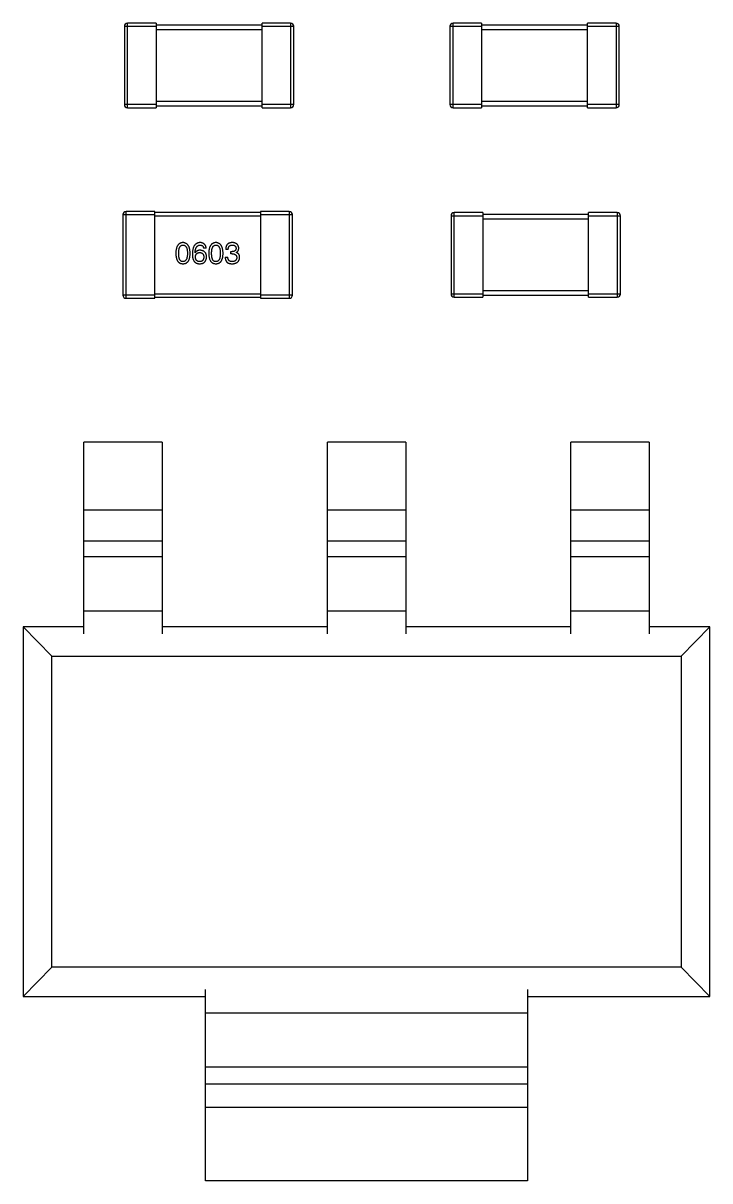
# Model space of a CAD drawing. Header units: millimetres. Extents: x 573 to 698, y 194 to 280.
# Drawn here: x 649.27 to 655.75, y 250.82 to 261.76 of the extents above; entities that cross this region are included whole.
import ezdxf

# ---------------------------------------------------------------- set-up
doc = ezdxf.new("R2010")
doc.units = ezdxf.units.MM
doc.header["$LTSCALE"] = 30.734
doc.layers.get('0').update_dxf_attribs({"linetype": 'CONTINUOUS'})

msp = doc.modelspace()

# ---------------------------------------------------------------- linework, layer by layer
at = {"color": 7, "linetype": 'Continuous'}
for p, q in [((650.224, 261.726), (650.224, 260.986)), ((650.224, 261.726), (650.524, 261.726)), ((650.254, 260.956), (650.254, 261.756)), ((650.524, 261.756), (650.254, 261.756)), ((650.524, 261.756), (650.524, 260.956)), ((651.524, 261.736), (650.524, 261.736)), ((650.524, 261.696), (651.524, 261.696)), ((651.524, 260.956), (651.524, 261.756)), ((651.794, 261.756), (651.524, 261.756)), ((651.524, 261.726), (651.824, 261.726)), ((651.794, 261.756), (651.794, 260.956)), ((651.824, 260.986), (651.824, 261.726)), ((653.298, 261.726), (653.298, 260.986)), ((653.298, 261.726), (653.598, 261.726)), ((653.328, 260.956), (653.328, 261.756)), ((653.598, 261.756), (653.328, 261.756)), ((653.598, 261.756), (653.598, 260.956)), ((654.598, 261.736), (653.598, 261.736)), ((653.598, 261.696), (654.598, 261.696)), ((654.598, 260.956), (654.598, 261.756)), ((654.868, 261.756), (654.598, 261.756)), ((654.598, 261.726), (654.898, 261.726)), ((654.868, 261.756), (654.868, 260.956)), ((654.898, 260.986), (654.898, 261.726)), ((650.524, 260.986), (650.224, 260.986)), ((650.254, 260.956), (650.524, 260.956)), ((651.524, 261.016), (650.524, 261.016)), ((650.524, 260.976), (651.524, 260.976)), ((651.824, 260.986), (651.524, 260.986)), ((651.524, 260.956), (651.794, 260.956)), ((653.598, 260.986), (653.298, 260.986)), ((653.328, 260.956), (653.598, 260.956)), ((654.598, 261.016), (653.598, 261.016)), ((653.598, 260.976), (654.598, 260.976)), ((654.898, 260.986), (654.598, 260.986)), ((654.598, 260.956), (654.868, 260.956)), ((650.211, 259.946), (650.211, 259.186)), ((650.211, 259.946), (650.511, 259.946)), ((650.241, 259.156), (650.241, 259.976)), ((650.511, 259.976), (650.241, 259.976)), ((650.511, 259.156), (650.511, 259.976)), ((651.511, 259.966), (650.511, 259.966)), ((650.511, 259.936), (651.511, 259.936)), ((651.511, 259.976), (651.511, 259.156)), ((651.781, 259.976), (651.511, 259.976)), ((651.511, 259.946), (651.811, 259.946)), ((651.781, 259.976), (651.781, 259.156)), ((651.811, 259.186), (651.811, 259.946)), ((653.339, 259.166), (653.339, 259.966)), ((653.609, 259.966), (653.339, 259.966)), ((653.609, 259.966), (653.609, 259.166)), ((654.609, 259.946), (653.609, 259.946)), ((654.609, 259.166), (654.609, 259.966)), ((654.879, 259.966), (654.609, 259.966)), ((654.879, 259.966), (654.879, 259.166)), ((653.309, 259.936), (653.309, 259.196)), ((653.309, 259.936), (653.609, 259.936)), ((653.609, 259.906), (654.609, 259.906)), ((654.609, 259.936), (654.909, 259.936)), ((654.909, 259.196), (654.909, 259.936)), ((650.997, 259.63), (650.973, 259.63)), ((651.205, 259.618), (651.181, 259.618)), ((650.893, 259.586), (650.892, 259.587)), ((651.176, 259.545), (651.202, 259.545)), ((651.229, 259.576), (651.229, 259.597)), ((651.229, 259.597), (651.242, 259.597)), ((651.241, 259.576), (651.229, 259.576)), ((651.28, 259.589), (651.28, 259.588)), ((650.511, 259.186), (650.211, 259.186)), ((651.511, 259.196), (650.511, 259.196)), ((651.811, 259.186), (651.511, 259.186)), ((653.609, 259.196), (653.309, 259.196)), ((654.609, 259.226), (653.609, 259.226)), ((653.609, 259.186), (654.609, 259.186)), ((654.909, 259.196), (654.609, 259.196)), ((650.241, 259.156), (650.511, 259.156)), ((650.511, 259.166), (651.511, 259.166)), ((651.511, 259.156), (651.781, 259.156)), ((653.339, 259.166), (653.609, 259.166)), ((654.609, 259.166), (654.879, 259.166)), ((649.841, 255.986), (649.841, 257.795)), ((650.581, 257.795), (649.841, 257.795)), ((650.581, 257.795), (650.581, 255.986)), ((652.141, 255.986), (652.141, 257.795)), ((652.881, 257.795), (652.141, 257.795)), ((652.881, 257.795), (652.881, 255.986)), ((654.441, 255.986), (654.441, 257.795)), ((655.181, 257.795), (654.441, 257.795)), ((655.181, 257.795), (655.181, 255.986)), ((649.841, 257.156), (650.581, 257.156)), ((652.141, 257.156), (652.881, 257.156)), ((654.441, 257.156), (655.181, 257.156)), ((650.581, 256.862), (649.841, 256.862)), ((652.881, 256.862), (652.141, 256.862)), ((655.181, 256.862), (654.441, 256.862)), ((650.581, 256.712), (649.841, 256.712)), ((652.881, 256.712), (652.141, 256.712)), ((655.181, 256.712), (654.441, 256.712)), ((649.841, 256.201), (650.581, 256.201)), ((652.141, 256.201), (652.881, 256.201)), ((654.441, 256.201), (655.181, 256.201)), ((649.268, 256.052), (649.268, 252.559)), ((649.538, 255.775), (649.268, 256.052)), ((649.841, 256.052), (649.268, 256.052)), ((652.141, 256.052), (650.581, 256.052)), ((654.441, 256.052), (652.881, 256.052)), ((655.753, 256.052), (655.181, 256.052)), ((655.484, 255.775), (655.753, 256.052)), ((655.753, 252.559), (655.753, 256.052)), ((649.538, 252.836), (649.538, 255.775)), ((649.538, 255.775), (655.484, 255.775)), ((655.484, 255.775), (655.484, 252.836)), ((649.538, 252.836), (649.268, 252.559)), ((655.484, 252.836), (649.538, 252.836)), ((655.753, 252.559), (655.484, 252.836)), ((650.991, 250.816), (650.991, 252.625)), ((654.031, 252.625), (654.031, 250.816)), ((649.268, 252.559), (650.991, 252.559)), ((654.031, 252.559), (655.753, 252.559)), ((654.031, 252.4), (650.991, 252.4)), ((650.991, 251.893), (654.031, 251.893)), ((650.991, 251.734), (654.031, 251.734)), ((654.031, 251.509), (650.991, 251.509)), ((654.031, 250.816), (650.991, 250.816))]:
    msp.add_line(p, q, dxfattribs=at)
for centre, start, end in [((650.254, 261.726), 90, 180), ((651.794, 261.726), 0, 90), ((653.328, 261.726), 90, 180), ((654.868, 261.726), 0, 90), ((650.254, 260.986), 180, 270), ((651.794, 260.986), 270, 0), ((653.328, 260.986), 180, 270), ((654.868, 260.986), 270, 0), ((650.241, 259.946), 90, 180), ((651.781, 259.946), 0, 90), ((653.339, 259.936), 90, 180), ((654.879, 259.936), 0, 90), ((650.241, 259.186), 180, 270), ((651.781, 259.186), 270, 0), ((653.339, 259.196), 180, 270), ((654.879, 259.196), 270, 0)]:
    msp.add_arc(centre, 0.03, start, end, dxfattribs=at)
for points, knots in [([(650.778, 259.682), (650.775, 259.682), (650.77, 259.682), (650.762, 259.68), (650.755, 259.678), (650.749, 259.675), (650.743, 259.672), (650.737, 259.667), (650.732, 259.662), (650.728, 259.656), (650.724, 259.649), (650.72, 259.642), (650.717, 259.633), (650.715, 259.624), (650.713, 259.614), (650.711, 259.604), (650.71, 259.592), (650.71, 259.584), (650.71, 259.58)], [0, 0, 0, 0, 0.057911, 0.113262, 0.165956, 0.217443, 0.268511, 0.319665, 0.372, 0.426129, 0.483365, 0.543779, 0.607756, 0.676562, 0.749704, 0.827713, 0.911177, 1, 1, 1, 1]), ([(650.737, 259.58), (650.737, 259.584), (650.737, 259.59), (650.738, 259.599), (650.739, 259.607), (650.74, 259.615), (650.741, 259.622), (650.743, 259.628), (650.745, 259.634), (650.747, 259.639), (650.75, 259.644), (650.753, 259.648), (650.756, 259.651), (650.76, 259.654), (650.764, 259.656), (650.768, 259.658), (650.773, 259.659), (650.776, 259.659), (650.778, 259.659)], [0, 0, 0, 0, 0.096452, 0.187278, 0.271765, 0.350519, 0.423437, 0.491321, 0.554011, 0.612224, 0.666281, 0.717003, 0.764884, 0.811423, 0.856783, 0.902993, 0.950236, 1, 1, 1, 1]), ([(650.846, 259.58), (650.845, 259.584), (650.845, 259.592), (650.844, 259.604), (650.842, 259.614), (650.84, 259.624), (650.838, 259.633), (650.835, 259.641), (650.831, 259.649), (650.827, 259.656), (650.823, 259.662), (650.818, 259.667), (650.812, 259.671), (650.806, 259.675), (650.8, 259.678), (650.793, 259.68), (650.786, 259.682), (650.78, 259.682), (650.778, 259.682)], [0, 0, 0, 0, 0.088475, 0.171606, 0.249595, 0.322626, 0.391327, 0.455765, 0.516374, 0.573675, 0.628522, 0.681161, 0.732559, 0.783563, 0.83504, 0.887639, 0.942585, 1, 1, 1, 1]), ([(650.778, 259.659), (650.78, 259.659), (650.783, 259.659), (650.788, 259.658), (650.792, 259.656), (650.796, 259.654), (650.8, 259.651), (650.803, 259.648), (650.806, 259.644), (650.809, 259.639), (650.812, 259.634), (650.814, 259.628), (650.815, 259.622), (650.817, 259.615), (650.818, 259.607), (650.819, 259.599), (650.819, 259.59), (650.819, 259.584), (650.819, 259.58)], [0, 0, 0, 0, 0.050604, 0.098688, 0.145699, 0.191791, 0.238625, 0.286717, 0.337546, 0.391814, 0.449755, 0.512106, 0.579685, 0.652048, 0.730262, 0.814146, 0.904281, 1, 1, 1, 1]), ([(650.939, 259.682), (650.936, 259.682), (650.93, 259.682), (650.922, 259.68), (650.915, 259.678), (650.908, 259.675), (650.902, 259.671), (650.896, 259.666), (650.89, 259.661), (650.886, 259.654), (650.881, 259.647), (650.878, 259.64), (650.874, 259.631), (650.872, 259.621), (650.87, 259.611), (650.868, 259.6), (650.867, 259.588), (650.867, 259.58), (650.867, 259.576)], [0, 0, 0, 0, 0.058957, 0.115262, 0.16907, 0.221312, 0.273147, 0.324961, 0.377649, 0.432026, 0.488925, 0.549039, 0.612912, 0.680653, 0.753056, 0.830314, 0.912483, 1, 1, 1, 1]), ([(650.892, 259.587), (650.892, 259.59), (650.892, 259.595), (650.893, 259.603), (650.895, 259.611), (650.896, 259.618), (650.898, 259.624), (650.9, 259.63), (650.903, 259.635), (650.906, 259.64), (650.909, 259.644), (650.912, 259.648), (650.916, 259.651), (650.92, 259.654), (650.924, 259.656), (650.929, 259.658), (650.934, 259.659), (650.937, 259.659), (650.939, 259.659)], [0, 0, 0, 0, 0.089218, 0.173709, 0.252753, 0.326963, 0.397099, 0.462534, 0.524018, 0.582178, 0.637235, 0.689955, 0.741228, 0.791618, 0.841661, 0.892925, 0.945259, 1, 1, 1, 1]), ([(650.939, 259.61), (650.936, 259.61), (650.931, 259.61), (650.924, 259.609), (650.917, 259.607), (650.911, 259.604), (650.905, 259.601), (650.9, 259.596), (650.896, 259.592), (650.894, 259.588), (650.893, 259.586)], [0, 0, 0, 0, 0.144617, 0.279572, 0.40596, 0.526097, 0.64389, 0.760003, 0.877724, 1, 1, 1, 1]), ([(650.997, 259.63), (650.996, 259.632), (650.996, 259.635), (650.995, 259.641), (650.993, 259.646), (650.991, 259.651), (650.989, 259.656), (650.986, 259.66), (650.983, 259.664), (650.98, 259.667), (650.976, 259.67), (650.971, 259.673), (650.967, 259.676), (650.962, 259.678), (650.957, 259.679), (650.951, 259.681), (650.945, 259.682), (650.941, 259.682), (650.939, 259.682)], [0, 0, 0, 0, 0.06947, 0.136096, 0.199592, 0.260665, 0.319672, 0.377156, 0.433415, 0.489984, 0.546535, 0.604276, 0.663499, 0.725182, 0.788953, 0.855683, 0.926216, 1, 1, 1, 1]), ([(650.939, 259.659), (650.941, 259.659), (650.945, 259.659), (650.951, 259.657), (650.957, 259.655), (650.962, 259.652), (650.965, 259.648), (650.969, 259.642), (650.971, 259.636), (650.972, 259.632), (650.973, 259.63)], [0, 0, 0, 0, 0.136586, 0.261496, 0.378089, 0.490612, 0.605522, 0.725767, 0.8561, 1, 1, 1, 1]), ([(651.001, 259.548), (651.001, 259.55), (651.001, 259.555), (651, 259.561), (650.998, 259.567), (650.996, 259.573), (650.994, 259.579), (650.991, 259.584), (650.988, 259.588), (650.984, 259.592), (650.98, 259.596), (650.976, 259.599), (650.971, 259.602), (650.965, 259.604), (650.959, 259.607), (650.953, 259.608), (650.946, 259.609), (650.941, 259.61), (650.939, 259.61)], [0, 0, 0, 0, 0.071527, 0.139094, 0.20346, 0.264939, 0.323904, 0.381383, 0.437591, 0.493343, 0.549401, 0.606085, 0.664838, 0.725424, 0.788712, 0.855452, 0.925772, 1, 1, 1, 1]), ([(651.089, 259.682), (651.086, 259.682), (651.081, 259.682), (651.073, 259.68), (651.066, 259.678), (651.06, 259.675), (651.054, 259.672), (651.048, 259.667), (651.043, 259.662), (651.039, 259.656), (651.035, 259.649), (651.031, 259.642), (651.028, 259.633), (651.026, 259.624), (651.024, 259.614), (651.022, 259.604), (651.021, 259.592), (651.021, 259.584), (651.021, 259.58)], [0, 0, 0, 0, 0.057911, 0.113262, 0.165956, 0.217443, 0.268511, 0.319665, 0.372, 0.426129, 0.483365, 0.543779, 0.607756, 0.676562, 0.749704, 0.827713, 0.911177, 1, 1, 1, 1]), ([(651.048, 259.58), (651.048, 259.584), (651.048, 259.59), (651.049, 259.599), (651.05, 259.607), (651.051, 259.615), (651.052, 259.622), (651.054, 259.628), (651.056, 259.634), (651.058, 259.639), (651.061, 259.644), (651.064, 259.648), (651.067, 259.651), (651.071, 259.654), (651.075, 259.656), (651.079, 259.658), (651.084, 259.659), (651.087, 259.659), (651.089, 259.659)], [0, 0, 0, 0, 0.096452, 0.187278, 0.271765, 0.350519, 0.423437, 0.491321, 0.554011, 0.612224, 0.666281, 0.717003, 0.764884, 0.811423, 0.856783, 0.902993, 0.950236, 1, 1, 1, 1]), ([(651.156, 259.58), (651.156, 259.584), (651.156, 259.592), (651.155, 259.604), (651.153, 259.614), (651.151, 259.624), (651.149, 259.633), (651.146, 259.641), (651.142, 259.649), (651.138, 259.656), (651.134, 259.662), (651.129, 259.667), (651.123, 259.671), (651.117, 259.675), (651.111, 259.678), (651.104, 259.68), (651.096, 259.682), (651.091, 259.682), (651.089, 259.682)], [0, 0, 0, 0, 0.088475, 0.171606, 0.249595, 0.322626, 0.391327, 0.455765, 0.516374, 0.573675, 0.628522, 0.681161, 0.732559, 0.783563, 0.83504, 0.887639, 0.942585, 1, 1, 1, 1]), ([(651.089, 259.659), (651.09, 259.659), (651.094, 259.659), (651.098, 259.658), (651.103, 259.656), (651.107, 259.654), (651.111, 259.651), (651.114, 259.648), (651.117, 259.644), (651.12, 259.639), (651.122, 259.634), (651.125, 259.628), (651.126, 259.622), (651.128, 259.615), (651.129, 259.607), (651.13, 259.599), (651.13, 259.59), (651.13, 259.584), (651.13, 259.58)], [0, 0, 0, 0, 0.050604, 0.098688, 0.145699, 0.191791, 0.238625, 0.286717, 0.337546, 0.391814, 0.449755, 0.512106, 0.579685, 0.652048, 0.730262, 0.814146, 0.904281, 1, 1, 1, 1]), ([(651.244, 259.682), (651.242, 259.682), (651.237, 259.682), (651.23, 259.681), (651.223, 259.68), (651.217, 259.678), (651.211, 259.675), (651.206, 259.673), (651.201, 259.669), (651.197, 259.665), (651.193, 259.661), (651.19, 259.656), (651.187, 259.651), (651.185, 259.645), (651.183, 259.639), (651.182, 259.632), (651.181, 259.625), (651.181, 259.62), (651.181, 259.618)], [0, 0, 0, 0, 0.073232, 0.142595, 0.207997, 0.270074, 0.329156, 0.386529, 0.441846, 0.496976, 0.551877, 0.607941, 0.665637, 0.725446, 0.788542, 0.855101, 0.925196, 1, 1, 1, 1]), ([(651.205, 259.618), (651.205, 259.619), (651.205, 259.622), (651.206, 259.627), (651.206, 259.632), (651.208, 259.636), (651.209, 259.639), (651.211, 259.643), (651.213, 259.646), (651.215, 259.649), (651.217, 259.651), (651.22, 259.653), (651.223, 259.655), (651.227, 259.657), (651.23, 259.658), (651.234, 259.659), (651.239, 259.659), (651.242, 259.659), (651.243, 259.659)], [0, 0, 0, 0, 0.078134, 0.15164, 0.221358, 0.286689, 0.348614, 0.407697, 0.464247, 0.520153, 0.574432, 0.629291, 0.684538, 0.742032, 0.801329, 0.863637, 0.930123, 1, 1, 1, 1]), ([(651.279, 259.628), (651.279, 259.627), (651.279, 259.625), (651.278, 259.621), (651.278, 259.618), (651.276, 259.615), (651.275, 259.612), (651.273, 259.61), (651.272, 259.607), (651.269, 259.605), (651.267, 259.603), (651.264, 259.602), (651.261, 259.6), (651.258, 259.599), (651.254, 259.598), (651.25, 259.597), (651.246, 259.597), (651.243, 259.597), (651.242, 259.597)], [0, 0, 0, 0, 0.067741, 0.131599, 0.192143, 0.249977, 0.306453, 0.361639, 0.416449, 0.471489, 0.527582, 0.584873, 0.644974, 0.70814, 0.77492, 0.845909, 0.920585, 1, 1, 1, 1]), ([(651.243, 259.659), (651.244, 259.659), (651.247, 259.659), (651.251, 259.658), (651.255, 259.658), (651.258, 259.657), (651.261, 259.656), (651.264, 259.654), (651.267, 259.653), (651.269, 259.651), (651.271, 259.649), (651.273, 259.647), (651.275, 259.644), (651.276, 259.641), (651.277, 259.639), (651.278, 259.635), (651.279, 259.632), (651.279, 259.63), (651.279, 259.628)], [0, 0, 0, 0, 0.078051, 0.151197, 0.220412, 0.286742, 0.34933, 0.409464, 0.467368, 0.52298, 0.578639, 0.633998, 0.690142, 0.746855, 0.805868, 0.867776, 0.932345, 1, 1, 1, 1]), ([(651.304, 259.631), (651.304, 259.633), (651.304, 259.637), (651.303, 259.642), (651.301, 259.647), (651.299, 259.652), (651.297, 259.657), (651.294, 259.661), (651.291, 259.665), (651.288, 259.668), (651.284, 259.671), (651.279, 259.674), (651.274, 259.676), (651.269, 259.678), (651.263, 259.68), (651.257, 259.681), (651.251, 259.682), (651.246, 259.682), (651.244, 259.682)], [0, 0, 0, 0, 0.067521, 0.132139, 0.193339, 0.252064, 0.309083, 0.364848, 0.420021, 0.475612, 0.532002, 0.589602, 0.649896, 0.712634, 0.778603, 0.848416, 0.922155, 1, 1, 1, 1]), ([(651.28, 259.589), (651.282, 259.59), (651.286, 259.592), (651.291, 259.596), (651.295, 259.6), (651.298, 259.605), (651.301, 259.611), (651.303, 259.617), (651.304, 259.623), (651.304, 259.628), (651.304, 259.631)], [0, 0, 0, 0, 0.125227, 0.244792, 0.361427, 0.478215, 0.59667, 0.722058, 0.856314, 1, 1, 1, 1]), ([(650.71, 259.58), (650.71, 259.576), (650.71, 259.569), (650.711, 259.558), (650.713, 259.547), (650.715, 259.538), (650.717, 259.529), (650.72, 259.521), (650.724, 259.514), (650.728, 259.507), (650.732, 259.501), (650.737, 259.496), (650.743, 259.492), (650.749, 259.488), (650.755, 259.486), (650.762, 259.484), (650.77, 259.482), (650.775, 259.482), (650.778, 259.482)], [0, 0, 0, 0, 0.087693, 0.170223, 0.247496, 0.319826, 0.387768, 0.451403, 0.511459, 0.568358, 0.622671, 0.675251, 0.726739, 0.778422, 0.830759, 0.884394, 0.940865, 1, 1, 1, 1]), ([(650.778, 259.502), (650.776, 259.502), (650.773, 259.502), (650.768, 259.503), (650.764, 259.504), (650.76, 259.507), (650.756, 259.509), (650.753, 259.513), (650.75, 259.517), (650.747, 259.521), (650.745, 259.527), (650.743, 259.533), (650.741, 259.539), (650.74, 259.546), (650.739, 259.554), (650.738, 259.562), (650.737, 259.571), (650.737, 259.577), (650.737, 259.58)], [0, 0, 0, 0, 0.049766, 0.097012, 0.143225, 0.188786, 0.235079, 0.282962, 0.333687, 0.387747, 0.445963, 0.508657, 0.576545, 0.649868, 0.72822, 0.812712, 0.903543, 1, 1, 1, 1]), ([(650.778, 259.482), (650.78, 259.482), (650.786, 259.482), (650.793, 259.484), (650.8, 259.486), (650.807, 259.488), (650.813, 259.492), (650.818, 259.496), (650.823, 259.501), (650.828, 259.507), (650.832, 259.514), (650.835, 259.521), (650.838, 259.529), (650.841, 259.538), (650.843, 259.547), (650.844, 259.558), (650.845, 259.569), (650.845, 259.576), (650.846, 259.58)], [0, 0, 0, 0, 0.059134, 0.115603, 0.169236, 0.221572, 0.273254, 0.32474, 0.377319, 0.431815, 0.488555, 0.548609, 0.612242, 0.680182, 0.75251, 0.829782, 0.91231, 1, 1, 1, 1]), ([(650.819, 259.58), (650.819, 259.577), (650.819, 259.571), (650.819, 259.562), (650.818, 259.554), (650.817, 259.547), (650.815, 259.54), (650.814, 259.533), (650.812, 259.527), (650.809, 259.522), (650.806, 259.517), (650.803, 259.513), (650.8, 259.51), (650.796, 259.507), (650.792, 259.505), (650.788, 259.503), (650.783, 259.502), (650.78, 259.502), (650.778, 259.502)], [0, 0, 0, 0, 0.094834, 0.184067, 0.267029, 0.344713, 0.417334, 0.484367, 0.546941, 0.604717, 0.65953, 0.710539, 0.759381, 0.806382, 0.853027, 0.900623, 0.949121, 1, 1, 1, 1]), ([(650.867, 259.576), (650.867, 259.572), (650.867, 259.566), (650.867, 259.556), (650.868, 259.546), (650.87, 259.537), (650.872, 259.529), (650.874, 259.522), (650.877, 259.515), (650.88, 259.51), (650.881, 259.508)], [0, 0, 0, 0, 0.151498, 0.29521, 0.430242, 0.557137, 0.677306, 0.790845, 0.898111, 1, 1, 1, 1]), ([(650.881, 259.508), (650.882, 259.506), (650.885, 259.502), (650.89, 259.497), (650.896, 259.493), (650.902, 259.489), (650.909, 259.486), (650.916, 259.484), (650.924, 259.482), (650.929, 259.482), (650.932, 259.482)], [0, 0, 0, 0, 0.125033, 0.246266, 0.36603, 0.485265, 0.606781, 0.732144, 0.862551, 1, 1, 1, 1]), ([(650.895, 259.545), (650.895, 259.547), (650.895, 259.55), (650.896, 259.555), (650.897, 259.56), (650.898, 259.564), (650.9, 259.567), (650.902, 259.571), (650.904, 259.574), (650.906, 259.577), (650.909, 259.579), (650.912, 259.582), (650.915, 259.584), (650.919, 259.585), (650.922, 259.586), (650.927, 259.587), (650.931, 259.588), (650.934, 259.588), (650.935, 259.588)], [0, 0, 0, 0, 0.076072, 0.148369, 0.216753, 0.281358, 0.342792, 0.401604, 0.458929, 0.514444, 0.569818, 0.625343, 0.681554, 0.739608, 0.800134, 0.863477, 0.929547, 1, 1, 1, 1]), ([(650.937, 259.502), (650.935, 259.502), (650.932, 259.502), (650.927, 259.503), (650.923, 259.503), (650.919, 259.505), (650.916, 259.506), (650.912, 259.508), (650.909, 259.511), (650.906, 259.513), (650.904, 259.516), (650.902, 259.519), (650.9, 259.523), (650.898, 259.527), (650.897, 259.531), (650.896, 259.535), (650.895, 259.54), (650.895, 259.544), (650.895, 259.545)], [0, 0, 0, 0, 0.070403, 0.137196, 0.200053, 0.260887, 0.31876, 0.37535, 0.430743, 0.485927, 0.541678, 0.598832, 0.657726, 0.719441, 0.783504, 0.851852, 0.923533, 1, 1, 1, 1]), ([(650.932, 259.482), (650.935, 259.482), (650.94, 259.482), (650.948, 259.483), (650.955, 259.484), (650.962, 259.485), (650.968, 259.488), (650.973, 259.491), (650.978, 259.494), (650.98, 259.497), (650.981, 259.498)], [0, 0, 0, 0, 0.156782, 0.301945, 0.436395, 0.561474, 0.678489, 0.78853, 0.894967, 1, 1, 1, 1]), ([(650.935, 259.588), (650.937, 259.588), (650.94, 259.588), (650.944, 259.587), (650.948, 259.586), (650.952, 259.585), (650.955, 259.584), (650.958, 259.582), (650.961, 259.58), (650.964, 259.577), (650.966, 259.574), (650.968, 259.571), (650.97, 259.568), (650.972, 259.564), (650.973, 259.56), (650.974, 259.556), (650.974, 259.551), (650.975, 259.548), (650.975, 259.547)], [0, 0, 0, 0, 0.069884, 0.136529, 0.199638, 0.259844, 0.317774, 0.374356, 0.430026, 0.485148, 0.5409, 0.597889, 0.657472, 0.718614, 0.783613, 0.85129, 0.923712, 1, 1, 1, 1]), ([(650.975, 259.547), (650.975, 259.545), (650.974, 259.541), (650.974, 259.537), (650.973, 259.532), (650.972, 259.528), (650.97, 259.524), (650.968, 259.52), (650.966, 259.517), (650.964, 259.514), (650.962, 259.511), (650.959, 259.509), (650.956, 259.507), (650.952, 259.505), (650.949, 259.504), (650.945, 259.503), (650.941, 259.502), (650.938, 259.502), (650.937, 259.502)], [0, 0, 0, 0, 0.078863, 0.153308, 0.223539, 0.289857, 0.35341, 0.413572, 0.471721, 0.528235, 0.584279, 0.638781, 0.69466, 0.751251, 0.809198, 0.869697, 0.933318, 1, 1, 1, 1]), ([(650.981, 259.498), (650.983, 259.5), (650.986, 259.504), (650.99, 259.509), (650.993, 259.515), (650.996, 259.521), (650.998, 259.527), (651, 259.534), (651.001, 259.541), (651.001, 259.545), (651.001, 259.548)], [0, 0, 0, 0, 0.129393, 0.255335, 0.378531, 0.500878, 0.622934, 0.746191, 0.87096, 1, 1, 1, 1]), ([(651.021, 259.58), (651.021, 259.576), (651.021, 259.569), (651.022, 259.558), (651.024, 259.547), (651.026, 259.538), (651.028, 259.529), (651.031, 259.521), (651.035, 259.514), (651.039, 259.507), (651.043, 259.501), (651.048, 259.496), (651.054, 259.492), (651.06, 259.488), (651.066, 259.486), (651.073, 259.484), (651.081, 259.482), (651.086, 259.482), (651.089, 259.482)], [0, 0, 0, 0, 0.087693, 0.170223, 0.247496, 0.319826, 0.387768, 0.451403, 0.511459, 0.568358, 0.622671, 0.675251, 0.726739, 0.778422, 0.830759, 0.884394, 0.940865, 1, 1, 1, 1]), ([(651.089, 259.502), (651.087, 259.502), (651.084, 259.502), (651.079, 259.503), (651.075, 259.504), (651.071, 259.507), (651.067, 259.509), (651.064, 259.513), (651.061, 259.517), (651.058, 259.521), (651.056, 259.527), (651.054, 259.533), (651.052, 259.539), (651.051, 259.546), (651.05, 259.554), (651.049, 259.562), (651.048, 259.571), (651.048, 259.577), (651.048, 259.58)], [0, 0, 0, 0, 0.049766, 0.097012, 0.143225, 0.188786, 0.235079, 0.282962, 0.333687, 0.387747, 0.445963, 0.508657, 0.576545, 0.649868, 0.72822, 0.812712, 0.903543, 1, 1, 1, 1]), ([(651.089, 259.482), (651.091, 259.482), (651.097, 259.482), (651.104, 259.484), (651.111, 259.486), (651.118, 259.488), (651.124, 259.492), (651.129, 259.496), (651.134, 259.501), (651.139, 259.507), (651.143, 259.514), (651.146, 259.521), (651.149, 259.529), (651.152, 259.538), (651.154, 259.547), (651.155, 259.558), (651.156, 259.569), (651.156, 259.576), (651.156, 259.58)], [0, 0, 0, 0, 0.059134, 0.115603, 0.169236, 0.221572, 0.273254, 0.32474, 0.377319, 0.431815, 0.488555, 0.548609, 0.612242, 0.680182, 0.75251, 0.829782, 0.91231, 1, 1, 1, 1]), ([(651.13, 259.58), (651.13, 259.577), (651.13, 259.571), (651.13, 259.562), (651.129, 259.554), (651.128, 259.547), (651.126, 259.54), (651.125, 259.533), (651.122, 259.527), (651.12, 259.522), (651.117, 259.517), (651.114, 259.513), (651.111, 259.51), (651.107, 259.507), (651.103, 259.505), (651.098, 259.503), (651.094, 259.502), (651.09, 259.502), (651.089, 259.502)], [0, 0, 0, 0, 0.094834, 0.184067, 0.267029, 0.344713, 0.417334, 0.484367, 0.546941, 0.604717, 0.65953, 0.710539, 0.759381, 0.806382, 0.853027, 0.900623, 0.949121, 1, 1, 1, 1]), ([(651.176, 259.545), (651.176, 259.544), (651.177, 259.54), (651.177, 259.535), (651.178, 259.53), (651.179, 259.526), (651.18, 259.521), (651.181, 259.517), (651.183, 259.513), (651.184, 259.509), (651.186, 259.506), (651.188, 259.503), (651.191, 259.5), (651.193, 259.497), (651.196, 259.495), (651.199, 259.492), (651.202, 259.49), (651.205, 259.489), (651.206, 259.489)], [0, 0, 0, 0, 0.078937, 0.154495, 0.226898, 0.296844, 0.363348, 0.427781, 0.48946, 0.549586, 0.607902, 0.664733, 0.720805, 0.776157, 0.831175, 0.886736, 0.943094, 1, 1, 1, 1]), ([(651.243, 259.502), (651.241, 259.502), (651.238, 259.502), (651.234, 259.502), (651.229, 259.503), (651.225, 259.504), (651.222, 259.506), (651.218, 259.508), (651.215, 259.51), (651.212, 259.513), (651.21, 259.516), (651.208, 259.519), (651.206, 259.522), (651.204, 259.526), (651.203, 259.531), (651.202, 259.535), (651.202, 259.54), (651.202, 259.544), (651.202, 259.545)], [0, 0, 0, 0, 0.071272, 0.13882, 0.201858, 0.262757, 0.320043, 0.376709, 0.431462, 0.486034, 0.541209, 0.597703, 0.65589, 0.717768, 0.782056, 0.850407, 0.92277, 1, 1, 1, 1]), ([(651.241, 259.576), (651.243, 259.576), (651.246, 259.576), (651.251, 259.576), (651.256, 259.575), (651.26, 259.574), (651.264, 259.573), (651.268, 259.571), (651.271, 259.569), (651.274, 259.567), (651.277, 259.565), (651.279, 259.562), (651.281, 259.559), (651.283, 259.556), (651.284, 259.552), (651.285, 259.548), (651.286, 259.544), (651.286, 259.541), (651.286, 259.54)], [0, 0, 0, 0, 0.082495, 0.159728, 0.232496, 0.300725, 0.365163, 0.425859, 0.483728, 0.538892, 0.592921, 0.646195, 0.699968, 0.754746, 0.811387, 0.870806, 0.933482, 1, 1, 1, 1]), ([(651.242, 259.482), (651.245, 259.482), (651.25, 259.482), (651.258, 259.483), (651.265, 259.485), (651.272, 259.487), (651.278, 259.489), (651.284, 259.492), (651.289, 259.495), (651.294, 259.498), (651.298, 259.502), (651.302, 259.507), (651.305, 259.512), (651.307, 259.517), (651.31, 259.523), (651.311, 259.529), (651.312, 259.536), (651.313, 259.541), (651.313, 259.543)], [0, 0, 0, 0, 0.078078, 0.151942, 0.221594, 0.28726, 0.350176, 0.409768, 0.467648, 0.523784, 0.578904, 0.634014, 0.689819, 0.746826, 0.805875, 0.867063, 0.931764, 1, 1, 1, 1]), ([(651.286, 259.54), (651.286, 259.539), (651.285, 259.536), (651.285, 259.532), (651.284, 259.528), (651.282, 259.524), (651.281, 259.521), (651.279, 259.518), (651.276, 259.515), (651.274, 259.512), (651.271, 259.51), (651.268, 259.508), (651.265, 259.506), (651.261, 259.505), (651.257, 259.504), (651.252, 259.503), (651.248, 259.502), (651.245, 259.502), (651.243, 259.502)], [0, 0, 0, 0, 0.068514, 0.133941, 0.195994, 0.255362, 0.312994, 0.369441, 0.424687, 0.480522, 0.537148, 0.594801, 0.654411, 0.716817, 0.781981, 0.850498, 0.923306, 1, 1, 1, 1]), ([(651.313, 259.543), (651.313, 259.545), (651.313, 259.547), (651.312, 259.552), (651.312, 259.555), (651.311, 259.559), (651.31, 259.563), (651.308, 259.566), (651.307, 259.569), (651.305, 259.572), (651.303, 259.575), (651.3, 259.577), (651.297, 259.579), (651.295, 259.582), (651.291, 259.584), (651.288, 259.585), (651.284, 259.587), (651.282, 259.588), (651.28, 259.588)], [0, 0, 0, 0, 0.071215, 0.138707, 0.20396, 0.266995, 0.327734, 0.387609, 0.445602, 0.503345, 0.561136, 0.618597, 0.677672, 0.738255, 0.799989, 0.863961, 0.930555, 1, 1, 1, 1]), ([(651.206, 259.489), (651.207, 259.488), (651.209, 259.487), (651.213, 259.486), (651.217, 259.485), (651.222, 259.484), (651.226, 259.483), (651.231, 259.482), (651.236, 259.482), (651.24, 259.482), (651.242, 259.482)], [0, 0, 0, 0, 0.101955, 0.208983, 0.322698, 0.44339, 0.570851, 0.70629, 0.84885, 1, 1, 1, 1])]:
    msp.add_open_spline(points, degree=3, knots=knots, dxfattribs=at)

doc.saveas('drawing.dxf')
